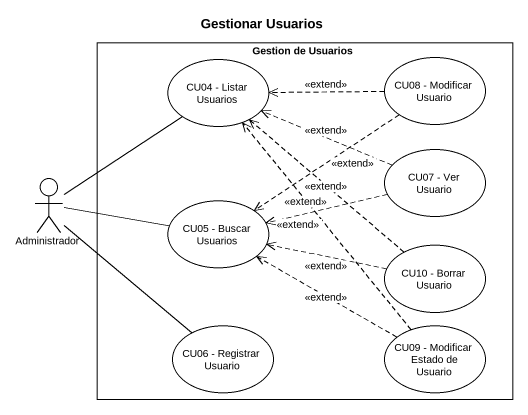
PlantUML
@startuml
title Gestionar Usuarios
rectangle "Gestion de Usuarios" as Gestion_de_Usuarios {
  usecase "CU04 - Listar Usuarios" as CU04_Listar_Usuarios #FFFFFF
  usecase "CU08 - Modificar Usuario" as CU08_Modificar_Usuario #FFFFFF
  usecase "CU07 - Ver Usuario" as CU07_Ver_Usuario #FFFFFF
  usecase "CU05 - Buscar Usuarios" as CU05_Buscar_Usuarios #FFFFFF
  usecase "CU10 - Borrar Usuario" as CU10_Borrar_Usuario #FFFFFF
  usecase "CU06 - Registrar Usuario" as CU06_Registrar_Usuario #FFFFFF
  usecase "CU09 - Modificar Estado de Usuario" as CU09_Modificar_Estado_de #FFFFFF
}
actor Administrador #FFFFFF
CU04_Listar_Usuarios -- Administrador
CU08_Modificar_Usuario .left.> CU04_Listar_Usuarios : <<extend>>
CU08_Modificar_Usuario ..> CU05_Buscar_Usuarios : <<extend>>
CU07_Ver_Usuario .left.> CU04_Listar_Usuarios : <<extend>>
CU07_Ver_Usuario .left.> CU05_Buscar_Usuarios : <<extend>>
CU05_Buscar_Usuarios -left- Administrador
CU10_Borrar_Usuario .up.> CU04_Listar_Usuarios : <<extend>>
CU10_Borrar_Usuario .left.> CU05_Buscar_Usuarios : <<extend>>
CU06_Registrar_Usuario -up- Administrador
CU09_Modificar_Estado_de .up.> CU04_Listar_Usuarios : <<extend>>
CU09_Modificar_Estado_de .left.> CU05_Buscar_Usuarios : <<extend>>
@enduml
